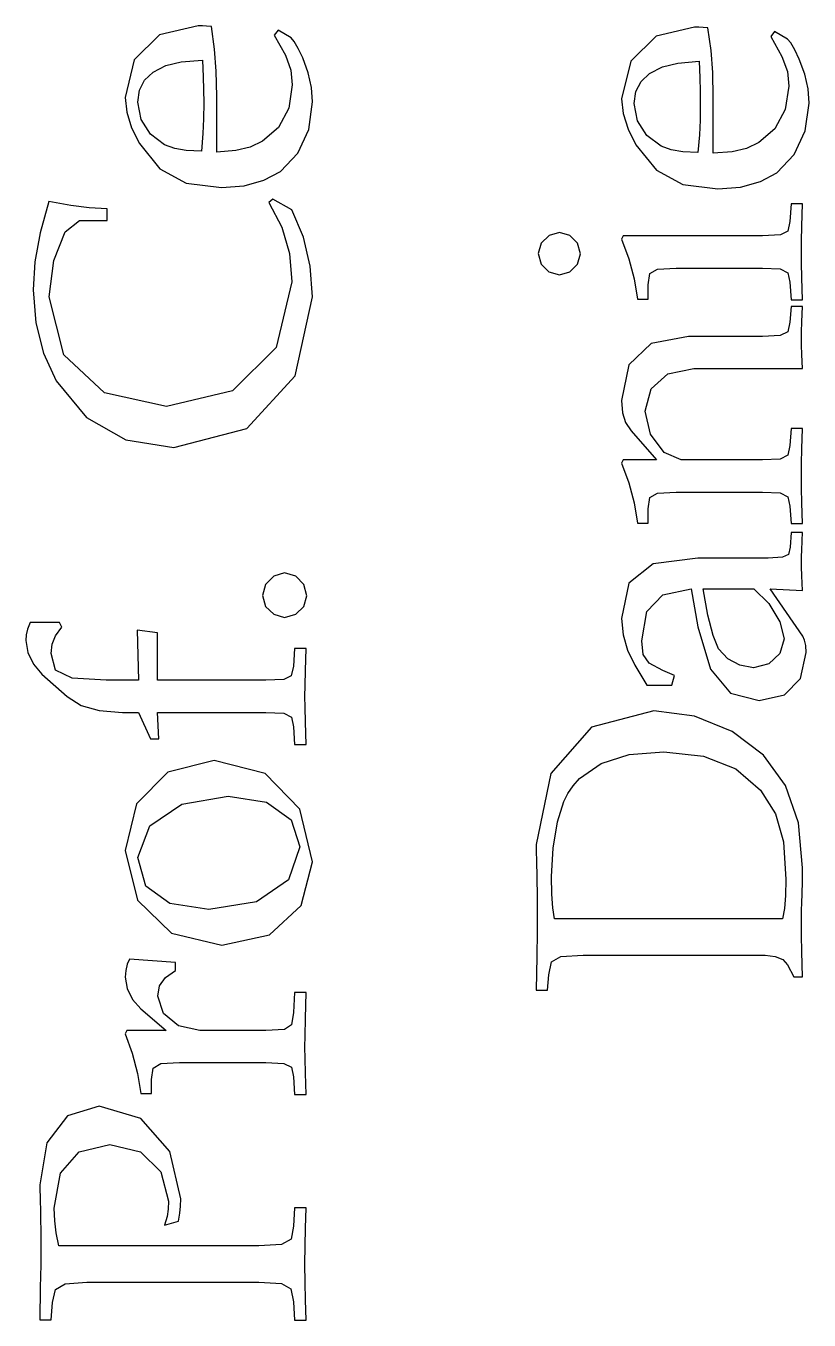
# Model space of a CAD drawing. Header units: metres. Extents: x -108.8 to -17.6, y -35.7 to 35.8.
# Drawn here: x -58.46 to -41.43, y -35.71 to -7.58 of the extents above; entities that cross this region are included whole.
import ezdxf

# ---------------------------------------------------------------- set-up
doc = ezdxf.new("R2010")
doc.units = ezdxf.units.M

msp = doc.modelspace()

# ---------------------------------------------------------------- linework, layer by layer
for p, q in [((-54.7156, -7.57855), (-55.552, -7.7733)), ((-54.6215, -7.58102), (-54.7156, -7.57855)), ((-54.5292, -7.58719), (-54.6215, -7.58102)), ((-54.424, -7.59523), (-54.5292, -7.58719)), ((-54.3567, -8.08626), (-54.424, -7.59523)), ((-55.552, -7.7733), (-56.1014, -8.31435)), ((-52.974, -7.67023), (-53.0573, -7.77853)), ((-53.0573, -7.77853), (-52.815, -8.21309)), ((-52.6906, -7.83685), (-52.974, -7.67023)), ((-52.624, -7.91588), (-52.6906, -7.83685)), ((-44.7595, -7.80177), (-45.3089, -8.34283)), ((-43.9231, -7.60703), (-44.7595, -7.80177)), ((-43.829, -7.6095), (-43.9231, -7.60703)), ((-43.7367, -7.61568), (-43.829, -7.6095)), ((-43.6315, -7.6237), (-43.7367, -7.61568)), ((-43.5642, -8.11475), (-43.6315, -7.6237)), ((-42.1814, -7.6987), (-42.2648, -7.80701)), ((-42.2648, -7.80701), (-42.0225, -8.24156)), ((-41.8981, -7.86533), (-42.1814, -7.6987)), ((-41.8315, -7.94435), (-41.8981, -7.86533)), ((-54.319, -8.56247), (-54.3567, -8.08626)), ((-52.5351, -8.06897), (-52.624, -7.91588)), ((-52.4406, -8.27023), (-52.5351, -8.06897)), ((-43.5265, -8.59094), (-43.5642, -8.11475)), ((-41.7426, -8.09744), (-41.8315, -7.94435)), ((-41.6481, -8.29871), (-41.7426, -8.09744)), ((-56.1014, -8.31435), (-56.299, -9.13687)), ((-55.4138, -8.44182), (-55.0814, -8.35973)), ((-55.0814, -8.35973), (-54.6156, -8.32021)), ((-54.6156, -8.32021), (-54.6017, -8.68254)), ((-52.815, -8.21309), (-52.6968, -8.53841)), ((-52.3178, -8.60014), (-52.4406, -8.27023)), ((-45.3089, -8.34283), (-45.5065, -9.16534)), ((-44.6213, -8.47029), (-44.2888, -8.3882)), ((-44.2888, -8.3882), (-43.8231, -8.34868)), ((-43.8231, -8.34868), (-43.8092, -8.71103)), ((-42.0225, -8.24156), (-41.9043, -8.56688)), ((-41.5253, -8.62862), (-41.6481, -8.29871)), ((-55.877, -8.75906), (-55.6906, -8.58685)), ((-55.6906, -8.58685), (-55.4138, -8.44182)), ((-54.6017, -8.68254), (-54.5934, -8.96896)), ((-54.3073, -9.1035), (-54.319, -8.56247)), ((-52.6968, -8.53841), (-52.6656, -8.86189)), ((-52.2468, -8.91527), (-52.3178, -8.60014)), ((-45.0845, -8.78755), (-44.8981, -8.61533)), ((-44.8981, -8.61533), (-44.6213, -8.47029)), ((-43.8092, -8.71103), (-43.8009, -8.99744)), ((-43.5148, -9.13199), (-43.5265, -8.59094)), ((-41.9043, -8.56688), (-41.8731, -8.89037)), ((-41.4543, -8.94374), (-41.5253, -8.62862)), ((-56.024, -9.23689), (-55.9875, -8.97574)), ((-55.9875, -8.97574), (-55.877, -8.75906)), ((-54.5934, -8.96896), (-54.5906, -9.25351)), ((-52.6656, -8.86189), (-52.7434, -9.36833)), ((-52.224, -9.22855), (-52.2468, -8.91527)), ((-45.195, -9.00423), (-45.0845, -8.78755)), ((-43.8009, -8.99744), (-43.7981, -9.28198)), ((-41.8731, -8.89037), (-41.9509, -9.39682)), ((-41.4314, -9.25702), (-41.4543, -8.94374)), ((-56.299, -9.13687), (-56.2635, -9.45354)), ((-55.9524, -9.61557), (-56.024, -9.23689)), ((-54.5906, -9.25351), (-54.5943, -9.59981)), ((-54.3073, -10.3202), (-54.3073, -9.1035)), ((-52.3073, -9.82915), (-52.224, -9.22855)), ((-45.5065, -9.16534), (-45.4709, -9.48201)), ((-45.2315, -9.26537), (-45.195, -9.00423)), ((-45.1599, -9.64404), (-45.2315, -9.26537)), ((-43.7981, -9.28198), (-43.8018, -9.62828)), ((-43.5148, -10.3487), (-43.5148, -9.13199)), ((-41.5148, -9.85762), (-41.4314, -9.25702)), ((-56.2635, -9.45354), (-56.1594, -9.79242)), ((-52.7434, -9.36833), (-52.9656, -9.78592)), ((-45.4709, -9.48201), (-45.3669, -9.82089)), ((-41.9509, -9.39682), (-42.1731, -9.81439)), ((-56.1594, -9.79242), (-55.9906, -10.1369)), ((-55.7511, -9.93317), (-55.9524, -9.61557)), ((-54.5943, -9.59981), (-54.6091, -9.91832)), ((-52.9656, -9.78592), (-53.3156, -10.0869)), ((-52.5462, -10.3446), (-52.3073, -9.82915)), ((-45.3669, -9.82089), (-45.1981, -10.1654)), ((-44.9586, -9.96164), (-45.1599, -9.64404)), ((-43.8018, -9.62828), (-43.8167, -9.94681)), ((-42.1731, -9.81439), (-42.5231, -10.1153)), ((-55.4406, -10.1618), (-55.7511, -9.93317)), ((-54.6091, -9.91832), (-54.6406, -10.3035)), ((-53.3156, -10.0869), (-53.5838, -10.214)), ((-44.6481, -10.1903), (-44.9586, -9.96164)), ((-43.8167, -9.94681), (-43.8481, -10.332)), ((-42.5231, -10.1153), (-42.7913, -10.2425)), ((-41.7537, -10.3731), (-41.5148, -9.85762)), ((-55.9906, -10.1369), (-55.5449, -10.689)), ((-55.2202, -10.2467), (-55.4406, -10.1618)), ((-54.9721, -10.2909), (-55.2202, -10.2467)), ((-54.6406, -10.3035), (-54.9721, -10.2909)), ((-53.8946, -10.2875), (-54.3073, -10.3202)), ((-53.5838, -10.214), (-53.8946, -10.2875)), ((-52.924, -10.7452), (-52.5462, -10.3446)), ((-45.1981, -10.1654), (-44.7524, -10.7175)), ((-44.4277, -10.2752), (-44.6481, -10.1903)), ((-44.1796, -10.3193), (-44.4277, -10.2752)), ((-43.8481, -10.332), (-44.1796, -10.3193)), ((-43.1021, -10.3159), (-43.5148, -10.3487)), ((-42.7913, -10.2425), (-43.1021, -10.3159)), ((-42.1315, -10.7737), (-41.7537, -10.3731)), ((-55.5449, -10.689), (-54.9696, -10.9986)), ((-53.7153, -11.0545), (-53.2826, -10.936)), ((-53.2826, -10.936), (-52.924, -10.7452)), ((-44.7524, -10.7175), (-44.1771, -11.0271)), ((-42.9228, -11.0829), (-42.4901, -10.9644)), ((-42.4901, -10.9644), (-42.1315, -10.7737)), ((-54.9696, -10.9986), (-54.2073, -11.0952)), ((-54.2073, -11.0952), (-53.7153, -11.0545)), ((-44.1771, -11.0271), (-43.4148, -11.1237)), ((-43.4148, -11.1237), (-42.9228, -11.0829)), ((-57.9573, -11.3938), (-58.1496, -12.0762)), ((-57.477, -11.4866), (-57.9573, -11.3938)), ((-57.082, -11.537), (-57.477, -11.4866)), ((-53.0907, -11.3437), (-53.174, -11.4187)), ((-53.174, -11.4187), (-52.8962, -11.953)), ((-52.674, -11.5771), (-53.0907, -11.3437)), ((-41.8231, -11.4502), (-41.8481, -11.8335)), ((-41.5731, -11.4502), (-41.8231, -11.4502)), ((-41.587, -11.9314), (-41.5731, -11.4502)), ((-57.6057, -12.0589), (-57.2906, -11.8104)), ((-57.2906, -11.8104), (-56.6906, -11.8104)), ((-56.6906, -11.5521), (-57.082, -11.537)), ((-56.6906, -11.8104), (-56.6906, -11.5521)), ((-52.424, -12.173), (-52.674, -11.5771)), ((-58.1496, -12.0762), (-58.2622, -12.7086)), ((-57.8505, -12.6758), (-57.6057, -12.0589)), ((-52.8962, -11.953), (-52.7295, -12.5261)), ((-46.8564, -12.0669), (-47.0811, -12.1339)), ((-46.6302, -12.1342), (-46.8564, -12.0669)), ((-41.8963, -12.0412), (-42.0555, -12.123)), ((-41.8481, -11.8335), (-41.8963, -12.0412)), ((-41.5954, -12.2551), (-41.587, -11.9314)), ((-52.274, -12.8005), (-52.424, -12.173)), ((-47.254, -12.3027), (-47.3231, -12.5252)), ((-47.0811, -12.1339), (-47.254, -12.3027)), ((-46.4632, -12.3051), (-46.6302, -12.1342)), ((-46.3981, -12.5336), (-46.4632, -12.3051)), ((-45.4731, -12.1419), (-45.5065, -12.2169)), ((-45.5065, -12.2169), (-45.3512, -12.6391)), ((-42.4482, -12.1419), (-45.4731, -12.1419)), ((-42.0555, -12.123), (-42.4482, -12.1419)), ((-41.5981, -12.4919), (-41.5954, -12.2551)), ((-52.7295, -12.5261), (-52.674, -13.1437)), ((-47.3231, -12.5252), (-47.2577, -12.7573)), ((-46.4632, -12.7598), (-46.3981, -12.5336)), ((-45.3512, -12.6391), (-45.2367, -13.078)), ((-41.5954, -12.7286), (-41.5981, -12.4919)), ((-58.2622, -12.7086), (-58.2989, -13.3187)), ((-57.949, -13.4687), (-57.8505, -12.6758)), ((-52.224, -13.4687), (-52.274, -12.8005)), ((-47.2577, -12.7573), (-47.0886, -12.9264)), ((-47.0886, -12.9264), (-46.8564, -12.9919)), ((-46.8564, -12.9919), (-46.6302, -12.9268)), ((-46.6302, -12.9268), (-46.4632, -12.7598)), ((-44.896, -12.9635), (-44.7308, -12.8647)), ((-44.7308, -12.8647), (-44.3231, -12.8419)), ((-44.3231, -12.8419), (-42.4482, -12.8419)), ((-42.4482, -12.8419), (-42.0574, -12.8589)), ((-42.0574, -12.8589), (-41.8944, -12.9443)), ((-41.587, -13.0523), (-41.5954, -12.7286)), ((-52.674, -13.1437), (-53.0156, -14.5718)), ((-45.2367, -13.078), (-45.1647, -13.5169)), ((-44.9315, -13.2085), (-44.896, -12.9635)), ((-44.9315, -13.5169), (-44.9315, -13.2085)), ((-41.8944, -12.9443), (-41.8481, -13.1502)), ((-41.8481, -13.1502), (-41.8231, -13.5335)), ((-41.5731, -13.5335), (-41.587, -13.0523)), ((-58.2989, -13.3187), (-58.2415, -14.0308)), ((-57.6304, -14.7274), (-57.949, -13.4687)), ((-52.6042, -15.1882), (-52.224, -13.4687)), ((-45.1647, -13.5169), (-44.9315, -13.5169)), ((-41.8231, -13.6781), (-41.8481, -14.0198)), ((-41.8231, -13.5335), (-41.5731, -13.5335)), ((-41.5731, -13.6781), (-41.8231, -13.6781)), ((-41.587, -14.0149), (-41.5731, -13.6781)), ((-58.2415, -14.0308), (-58.073, -14.6928)), ((-41.8481, -14.0198), (-41.8944, -14.2276)), ((-41.5954, -14.2275), (-41.587, -14.0149)), ((-44.0564, -14.3282), (-44.8657, -14.4816)), ((-42.4482, -14.3282), (-44.0564, -14.3282)), ((-42.0574, -14.3093), (-42.4482, -14.3282)), ((-41.8944, -14.2276), (-42.0574, -14.3093)), ((-41.5981, -14.3698), (-41.5954, -14.2275)), ((-53.0156, -14.5718), (-53.9629, -15.5129)), ((-44.8657, -14.4816), (-45.3472, -14.9442)), ((-41.5954, -14.5183), (-41.5981, -14.3698)), ((-41.587, -14.7186), (-41.5954, -14.5183)), ((-58.073, -14.6928), (-57.799, -15.2938)), ((-56.7452, -15.5545), (-57.6304, -14.7274)), ((-41.5731, -15.0282), (-41.587, -14.7186)), ((-53.6548, -16.3298), (-52.6042, -15.1882)), ((-45.3472, -14.9442), (-45.5065, -15.7198)), ((-44.8663, -15.4652), (-44.4993, -15.1439)), ((-44.4993, -15.1439), (-43.9398, -15.0282)), ((-43.9398, -15.0282), (-41.5731, -15.0282)), ((-57.799, -15.2938), (-57.1412, -16.0919)), ((-44.9981, -15.9532), (-44.8663, -15.4652)), ((-55.399, -15.8521), (-56.7452, -15.5545)), ((-53.9629, -15.5129), (-55.399, -15.8521)), ((-45.5065, -15.7198), (-45.4876, -15.9886)), ((-45.4876, -15.9886), (-45.4225, -16.1982)), ((-44.8784, -16.4535), (-44.9981, -15.9532)), ((-57.1412, -16.0919), (-56.2817, -16.5789)), ((-45.4225, -16.1982), (-45.2981, -16.3782)), ((-56.2817, -16.5789), (-55.2406, -16.7437)), ((-55.2406, -16.7437), (-53.6548, -16.3298)), ((-45.2981, -16.3782), (-44.7481, -17.0115)), ((-44.5845, -16.8501), (-44.8784, -16.4535)), ((-41.8231, -16.3282), (-41.8481, -16.7032)), ((-41.5731, -16.3282), (-41.8231, -16.3282)), ((-41.587, -16.7738), (-41.5731, -16.3282)), ((-44.2148, -17.0115), (-44.5845, -16.8501)), ((-41.8481, -16.7032), (-41.8944, -16.9127)), ((-41.5954, -17.0936), (-41.587, -16.7738)), ((-45.4731, -17.0115), (-45.5065, -17.0865)), ((-45.5065, -17.0865), (-45.3512, -17.5087)), ((-44.7481, -17.0115), (-45.4731, -17.0115)), ((-42.4482, -17.0115), (-44.2148, -17.0115)), ((-42.0574, -16.9964), (-42.4482, -17.0115)), ((-41.8944, -16.9127), (-42.0574, -16.9964)), ((-41.5981, -17.3615), (-41.5954, -17.0936)), ((-41.5954, -17.6294), (-41.5981, -17.3615)), ((-45.3512, -17.5087), (-45.2367, -17.9476)), ((-44.7308, -17.7343), (-44.3231, -17.7115)), ((-44.3231, -17.7115), (-42.4482, -17.7115)), ((-42.4482, -17.7115), (-42.0574, -17.7285)), ((-41.587, -17.9492), (-41.5954, -17.6294)), ((-45.2367, -17.9476), (-45.1647, -18.3865)), ((-44.9315, -18.0782), (-44.896, -17.8331)), ((-44.896, -17.8331), (-44.7308, -17.7343)), ((-42.0574, -17.7285), (-41.8944, -17.814)), ((-41.8944, -17.814), (-41.8481, -18.0199)), ((-41.5731, -18.3949), (-41.587, -17.9492)), ((-44.9315, -18.3865), (-44.9315, -18.0782)), ((-41.8481, -18.0199), (-41.8231, -18.3949)), ((-45.1647, -18.3865), (-44.9315, -18.3865)), ((-41.8231, -18.3949), (-41.5731, -18.3949)), ((-41.8231, -18.5889), (-41.8398, -18.9139)), ((-41.5731, -18.5889), (-41.8231, -18.5889)), ((-41.5932, -18.9802), (-41.5815, -18.7639)), ((-41.5815, -18.7639), (-41.5731, -18.5889)), ((-42.0108, -19.1312), (-42.3231, -19.1472)), ((-41.8799, -19.0688), (-42.0108, -19.1312)), ((-41.8398, -18.9139), (-41.8799, -19.0688)), ((-41.5981, -19.2055), (-41.5975, -19.1059)), ((-41.5975, -19.1059), (-41.5932, -18.9802)), ((-44.8188, -19.2738), (-45.3469, -19.6929)), ((-43.8481, -19.1472), (-44.8188, -19.2738)), ((-42.3231, -19.1472), (-43.8481, -19.1472)), ((-41.5954, -19.3352), (-41.5981, -19.2055)), ((-41.587, -19.5315), (-41.5954, -19.3352)), ((-53.0687, -19.5411), (-53.2459, -19.7204)), ((-52.8323, -19.4711), (-53.0687, -19.5411)), ((-52.5922, -19.5414), (-52.8323, -19.4711)), ((-52.4169, -19.7229), (-52.5922, -19.5414)), ((-45.3469, -19.6929), (-45.5065, -20.4639)), ((-41.5731, -19.8555), (-41.587, -19.5315)), ((-53.2459, -19.7204), (-53.3156, -19.9628)), ((-53.3156, -19.9628), (-53.2459, -20.197)), ((-52.349, -19.9711), (-52.4169, -19.7229)), ((-52.4169, -20.1994), (-52.349, -19.9711)), ((-44.9568, -20.3108), (-44.6117, -19.9447)), ((-44.6117, -19.9447), (-43.9981, -19.8139)), ((-43.9981, -19.8139), (-43.8481, -20.6389)), ((-43.6321, -20.3864), (-43.7315, -19.8139)), ((-43.7315, -19.8139), (-42.6314, -19.8139)), ((-42.6314, -19.8139), (-42.3089, -20.1321)), ((-41.5648, -20.8472), (-42.2815, -19.8139)), ((-42.2815, -19.8139), (-41.5731, -19.8555)), ((-53.2459, -20.197), (-53.0687, -20.3701)), ((-52.5922, -20.3704), (-52.4169, -20.1994)), ((-42.3089, -20.1321), (-42.0679, -20.5318)), ((-53.0687, -20.3701), (-52.8323, -20.4377)), ((-52.8323, -20.4377), (-52.5922, -20.3704)), ((-45.5065, -20.4639), (-45.4756, -20.8179)), ((-45.0648, -20.9472), (-44.9568, -20.3108)), ((-43.5197, -20.8275), (-43.6321, -20.3864)), ((-42.0679, -20.5318), (-41.9731, -20.9055)), ((-58.4483, -20.8186), (-58.4573, -20.9386)), ((-58.419, -20.6948), (-58.4483, -20.8186)), ((-58.3656, -20.547), (-58.419, -20.6948)), ((-57.724, -20.547), (-58.3656, -20.547)), ((-57.8122, -20.8349), (-57.674, -20.647)), ((-57.674, -20.647), (-57.724, -20.547)), ((-55.5989, -20.772), (-56.0406, -20.7136)), ((-56.0406, -20.7136), (-56.0073, -21.8053)), ((-55.5989, -21.8053), (-55.5989, -20.772)), ((-45.4756, -20.8179), (-45.3818, -21.1515)), ((-43.8481, -20.6389), (-43.5728, -21.5596)), ((-58.4573, -20.9386), (-58.4147, -21.201)), ((-57.9073, -21.222), (-57.8857, -21.0173)), ((-57.8857, -21.0173), (-57.8122, -20.8349)), ((-45.0352, -21.2451), (-45.0648, -20.9472)), ((-43.3981, -21.1222), (-43.5197, -20.8275)), ((-41.9731, -20.9055), (-42.0645, -21.2194)), ((-41.529, -20.9287), (-41.5648, -20.8472)), ((-41.5061, -21.0491), (-41.529, -20.9287)), ((-41.4981, -21.1972), (-41.5061, -21.0491)), ((-58.4147, -21.201), (-58.2943, -21.454)), ((-57.8132, -21.5843), (-57.9073, -21.222)), ((-52.6156, -21.1136), (-52.6407, -21.4969)), ((-52.3656, -21.1136), (-52.6156, -21.1136)), ((-52.3795, -21.5948), (-52.3656, -21.1136)), ((-45.3818, -21.1515), (-45.2231, -21.4722)), ((-44.9055, -21.4299), (-45.0352, -21.2451)), ((-43.1997, -21.3355), (-43.3981, -21.1222)), ((-42.9382, -21.4784), (-43.1997, -21.3355)), ((-42.0645, -21.2194), (-42.304, -21.4444)), ((-41.6191, -21.7657), (-41.4981, -21.1972)), ((-58.2943, -21.454), (-58.1073, -21.672)), ((-57.4542, -21.7596), (-57.8132, -21.5843)), ((-52.6407, -21.4969), (-52.6888, -21.7047)), ((-52.3878, -21.9185), (-52.3795, -21.5948)), ((-45.2231, -21.4722), (-44.9564, -21.9139)), ((-44.6148, -21.5889), (-44.9055, -21.4299)), ((-44.3564, -21.6972), (-44.6148, -21.5889)), ((-43.5728, -21.5596), (-43.1401, -22.0821)), ((-42.6398, -21.5305), (-42.9382, -21.4784)), ((-42.304, -21.4444), (-42.6398, -21.5305)), ((-58.1073, -21.672), (-57.5573, -22.1553)), ((-56.7156, -21.8053), (-57.4542, -21.7596)), ((-56.0073, -21.8053), (-56.7156, -21.8053)), ((-53.2406, -21.8053), (-55.5989, -21.8053)), ((-52.848, -21.7865), (-53.2406, -21.8053)), ((-52.6888, -21.7047), (-52.848, -21.7865)), ((-52.3906, -22.1553), (-52.3878, -21.9185)), ((-44.9564, -21.9139), (-44.4147, -21.9139)), ((-44.4147, -21.9139), (-44.3564, -21.6972)), ((-41.966, -22.1232), (-41.6191, -21.7657)), ((-57.5573, -22.1553), (-57.2536, -22.3516)), ((-52.3878, -22.392), (-52.3906, -22.1553)), ((-43.1401, -22.0821), (-42.5148, -22.2472)), ((-42.5148, -22.2472), (-41.966, -22.1232)), ((-57.2536, -22.3516), (-56.8665, -22.4646)), ((-56.8665, -22.4646), (-56.3573, -22.5053)), ((-56.3573, -22.5053), (-56.0073, -22.5053)), ((-56.0073, -22.5053), (-55.7489, -23.0803)), ((-55.5656, -23.0803), (-55.5989, -22.5053)), ((-55.5989, -22.5053), (-53.2406, -22.5053)), ((-53.2406, -22.5053), (-52.8499, -22.5223)), ((-52.3795, -22.7158), (-52.3878, -22.392)), ((-44.8064, -22.4648), (-46.1586, -22.8262)), ((-43.9237, -22.5821), (-44.8064, -22.4648)), ((-52.8499, -22.5223), (-52.6869, -22.6078)), ((-52.6869, -22.6078), (-52.6407, -22.8136)), ((-52.3656, -23.197), (-52.3795, -22.7158)), ((-43.1058, -22.9142), (-43.9237, -22.5821)), ((-52.6407, -22.8136), (-52.6156, -23.197)), ((-46.1586, -22.8262), (-47.0459, -23.834)), ((-42.4231, -23.4315), (-43.1058, -22.9142)), ((-55.7489, -23.0803), (-55.5656, -23.0803)), ((-52.6156, -23.197), (-52.3656, -23.197)), ((-54.3656, -23.5486), (-55.3706, -23.8026)), ((-53.2548, -23.8338), (-54.3656, -23.5486)), ((-46.4231, -23.9398), (-45.9552, -23.6145)), ((-45.9552, -23.6145), (-45.3466, -23.4207)), ((-45.3466, -23.4207), (-44.5898, -23.3565)), ((-44.5898, -23.3565), (-43.7305, -23.4503)), ((-43.7305, -23.4503), (-43.0268, -23.7293)), ((-41.9472, -24.0889), (-42.4231, -23.4315)), ((-55.3706, -23.8026), (-56.0496, -24.4918)), ((-52.5014, -24.6079), (-53.2548, -23.8338)), ((-47.0459, -23.834), (-47.3648, -25.3732)), ((-43.0268, -23.7293), (-42.4898, -24.1898)), ((-46.6762, -24.2639), (-46.5617, -24.0991)), ((-46.5617, -24.0991), (-46.4231, -23.9398)), ((-42.4898, -24.1898), (-42.1657, -24.7043)), ((-41.6657, -24.9019), (-41.9472, -24.0889)), ((-55.0709, -24.4971), (-54.0573, -24.3236)), ((-54.0573, -24.3236), (-53.2237, -24.457)), ((-53.2237, -24.457), (-52.6882, -24.8347)), ((-46.9043, -24.8818), (-46.7648, -24.4398)), ((-46.7648, -24.4398), (-46.6762, -24.2639)), ((-56.0496, -24.4918), (-56.299, -25.507)), ((-55.7659, -24.9668), (-55.0709, -24.4971)), ((-52.224, -25.7486), (-52.5014, -24.6079)), ((-42.1657, -24.7043), (-41.9916, -25.317)), ((-56.024, -25.657), (-55.7659, -24.9668)), ((-52.6882, -24.8347), (-52.499, -25.4236)), ((-46.9975, -25.4534), (-46.9043, -24.8818)), ((-41.5731, -25.8815), (-41.6657, -24.9019)), ((-41.9916, -25.317), (-41.9398, -26.1315)), ((-56.299, -25.507), (-56.0304, -26.5814)), ((-52.499, -25.4236), (-52.7502, -26.1409)), ((-47.3648, -25.3732), (-47.3645, -25.4534)), ((-47.3645, -25.4534), (-47.3623, -25.5596)), ((-47.3623, -25.5596), (-47.3564, -25.6898)), ((-47.0315, -26.0732), (-46.9975, -25.4534)), ((-55.8465, -26.2767), (-56.024, -25.657)), ((-52.4749, -26.7011), (-52.224, -25.7486)), ((-47.3564, -25.6898), (-47.3484, -26.1176)), ((-41.5737, -25.9991), (-41.5731, -25.8815)), ((-52.7502, -26.1409), (-53.4422, -26.6175)), ((-47.3484, -26.1176), (-47.3423, -26.4787)), ((-47.0253, -26.4534), (-47.0315, -26.0732)), ((-41.9398, -26.1315), (-41.9459, -26.4855)), ((-41.578, -26.2), (-41.5737, -25.9991)), ((-55.3264, -26.6594), (-55.8465, -26.2767)), ((-41.5898, -26.6565), (-41.578, -26.2)), ((-56.0304, -26.5814), (-55.2952, -27.302)), ((-54.4823, -26.7903), (-55.3264, -26.6594)), ((-53.4422, -26.6175), (-54.4823, -26.7903)), ((-53.1647, -27.3351), (-52.4749, -26.7011)), ((-47.3423, -26.4787), (-47.3398, -26.8398)), ((-47.0043, -26.754), (-47.0253, -26.4534)), ((-41.9459, -26.4855), (-41.9669, -26.7636)), ((-41.5957, -26.7892), (-41.5898, -26.6565)), ((-47.3398, -26.8398), (-47.3426, -27.2713)), ((-46.9648, -26.9898), (-47.0043, -26.754)), ((-42.0065, -26.9898), (-46.9648, -26.9898)), ((-41.9669, -26.7636), (-42.0065, -26.9898)), ((-41.5981, -27.0899), (-41.5978, -26.9294)), ((-41.5978, -26.9294), (-41.5957, -26.7892)), ((-47.3426, -27.2713), (-47.3509, -27.8084)), ((-41.5954, -27.342), (-41.5981, -27.0899)), ((-55.2952, -27.302), (-54.199, -27.5653)), ((-54.199, -27.5653), (-53.1647, -27.3351)), ((-41.587, -27.7071), (-41.5954, -27.342)), ((-47.3509, -27.8084), (-47.3648, -28.5398)), ((-47.0305, -27.9241), (-46.8268, -27.8083)), ((-46.8268, -27.8083), (-46.3398, -27.7815)), ((-46.3398, -27.7815), (-42.3898, -27.7815)), ((-42.3898, -27.7815), (-42.166, -27.8059)), ((-42.166, -27.8059), (-41.9997, -27.8766)), ((-41.5731, -28.2482), (-41.587, -27.7071)), ((-56.2881, -28.1104), (-56.299, -28.2564)), ((-56.257, -27.9774), (-56.2881, -28.1104)), ((-56.2073, -27.8647), (-56.257, -27.9774)), ((-55.2073, -27.9397), (-56.2073, -27.8647)), ((-55.4252, -28.2632), (-55.2073, -28.1147)), ((-55.2073, -28.1147), (-55.2073, -27.9397)), ((-47.0898, -28.2065), (-47.0305, -27.9241)), ((-41.9997, -27.8766), (-41.8981, -27.9899)), ((-41.8981, -27.9899), (-41.7648, -28.2482)), ((-56.299, -28.2564), (-56.2567, -28.5079)), ((-55.5505, -28.4468), (-55.4252, -28.2632)), ((-47.1148, -28.5398), (-47.0898, -28.2065)), ((-41.7648, -28.2482), (-41.5731, -28.2482)), ((-56.2567, -28.5079), (-56.1385, -28.7465)), ((-55.5906, -28.6731), (-55.5505, -28.4468)), ((-55.4659, -29.0468), (-55.5906, -28.6731)), ((-52.6156, -28.5897), (-52.6407, -29.023)), ((-52.3656, -28.5897), (-52.6156, -28.5897)), ((-52.3795, -29.1579), (-52.3656, -28.5897)), ((-47.3648, -28.5398), (-47.1148, -28.5398)), ((-56.1385, -28.7465), (-55.9573, -28.948)), ((-55.9573, -28.948), (-55.4073, -29.4147)), ((-55.1375, -29.3132), (-55.4659, -29.0468)), ((-52.6407, -29.023), (-52.6814, -29.295)), ((-52.3878, -29.5354), (-52.3795, -29.1579)), ((-56.2656, -29.4147), (-56.299, -29.4897)), ((-56.299, -29.4897), (-56.1437, -29.9119)), ((-55.4073, -29.4147), (-56.2656, -29.4147)), ((-54.674, -29.4147), (-55.1375, -29.3132)), ((-53.2406, -29.4147), (-54.674, -29.4147)), ((-52.8388, -29.3984), (-53.2406, -29.4147)), ((-52.6814, -29.295), (-52.8388, -29.3984)), ((-52.3906, -29.7814), (-52.3878, -29.5354)), ((-52.3878, -30.0286), (-52.3906, -29.7814)), ((-56.1437, -29.9119), (-56.0292, -30.3508)), ((-52.3795, -30.3481), (-52.3878, -30.0286)), ((-56.0292, -30.3508), (-55.9573, -30.7897)), ((-55.724, -30.4814), (-55.6885, -30.2363)), ((-55.6885, -30.2363), (-55.5233, -30.1375)), ((-55.5233, -30.1375), (-55.1156, -30.1147)), ((-55.1156, -30.1147), (-53.2406, -30.1147)), ((-53.2406, -30.1147), (-52.8499, -30.1335)), ((-52.8499, -30.1335), (-52.6869, -30.2153)), ((-52.6869, -30.2153), (-52.6407, -30.423)), ((-52.3656, -30.8064), (-52.3795, -30.3481)), ((-55.724, -30.7897), (-55.724, -30.4814)), ((-52.6407, -30.423), (-52.6156, -30.8064)), ((-55.9573, -30.7897), (-55.724, -30.7897)), ((-52.6156, -30.8064), (-52.3656, -30.8064)), ((-56.8656, -31.0634), (-57.556, -31.2711)), ((-55.961, -31.3325), (-56.8656, -31.0634)), ((-57.556, -31.2711), (-58.0002, -31.8585)), ((-55.3286, -32.0499), (-55.961, -31.3325)), ((-58.0002, -31.8585), (-58.1573, -32.7718)), ((-57.7033, -32.5177), (-57.2974, -32.0535)), ((-57.2974, -32.0535), (-56.6323, -31.8967)), ((-56.6323, -31.8967), (-55.9684, -32.0554)), ((-55.9684, -32.0554), (-55.5211, -32.4881)), ((-55.0906, -33.0801), (-55.3286, -32.0499)), ((-57.8406, -33.2801), (-57.7033, -32.5177)), ((-55.5211, -32.4881), (-55.3573, -33.1301)), ((-58.1573, -32.7718), (-58.157, -32.8304)), ((-58.157, -32.8304), (-58.1548, -32.9076)), ((-58.1548, -32.9076), (-58.1489, -33.0051)), ((-58.1489, -33.0051), (-58.1409, -33.4397)), ((-55.3573, -33.1301), (-55.364, -33.2992)), ((-55.0943, -33.235), (-55.0906, -33.0801)), ((-58.1409, -33.4397), (-58.1348, -33.8594)), ((-57.8313, -33.5529), (-57.8406, -33.2801)), ((-55.3894, -33.461), (-55.4406, -33.6467)), ((-55.364, -33.2992), (-55.3894, -33.461)), ((-55.1406, -33.5634), (-55.1091, -33.3863)), ((-55.1091, -33.3863), (-55.0943, -33.235)), ((-52.6156, -33.2717), (-52.6407, -33.6718)), ((-52.3656, -33.2717), (-52.6156, -33.2717)), ((-52.3795, -33.7115), (-52.3656, -33.2717)), ((-57.7999, -33.8184), (-57.8313, -33.5529)), ((-55.4406, -33.6467), (-55.1406, -33.5634)), ((-52.6407, -33.6718), (-52.6925, -33.9505)), ((-52.3878, -34.0958), (-52.3795, -33.7115)), ((-58.1348, -33.8594), (-58.1323, -34.1884)), ((-57.7406, -34.0968), (-57.7999, -33.8184)), ((-52.6925, -33.9505), (-52.8999, -34.0681)), ((-58.1323, -34.1884), (-58.1351, -34.5131)), ((-53.3907, -34.0968), (-57.7406, -34.0968)), ((-52.8999, -34.0681), (-53.3907, -34.0968)), ((-52.3906, -34.4968), (-52.3878, -34.0958)), ((-58.1351, -34.5131), (-58.1434, -35.0026)), ((-52.3878, -34.8955), (-52.3906, -34.4968)), ((-58.1434, -35.0026), (-58.1573, -35.7051)), ((-57.8823, -35.3301), (-57.8138, -35.0471)), ((-57.8138, -35.0471), (-57.6008, -34.9214)), ((-57.6008, -34.9214), (-57.1323, -34.8884)), ((-57.1323, -34.8884), (-53.3907, -34.8884)), ((-53.3907, -34.8884), (-52.9036, -34.9171)), ((-52.9036, -34.9171), (-52.6943, -35.0347)), ((-52.6943, -35.0347), (-52.6407, -35.3134)), ((-52.3795, -35.2758), (-52.3878, -34.8955)), ((-57.9073, -35.7051), (-57.8823, -35.3301)), ((-52.6407, -35.3134), (-52.6156, -35.7134)), ((-52.3656, -35.7134), (-52.3795, -35.2758)), ((-58.1573, -35.7051), (-57.9073, -35.7051)), ((-52.6156, -35.7134), (-52.3656, -35.7134))]:
    msp.add_line(p, q)

doc.saveas('drawing.dxf')
